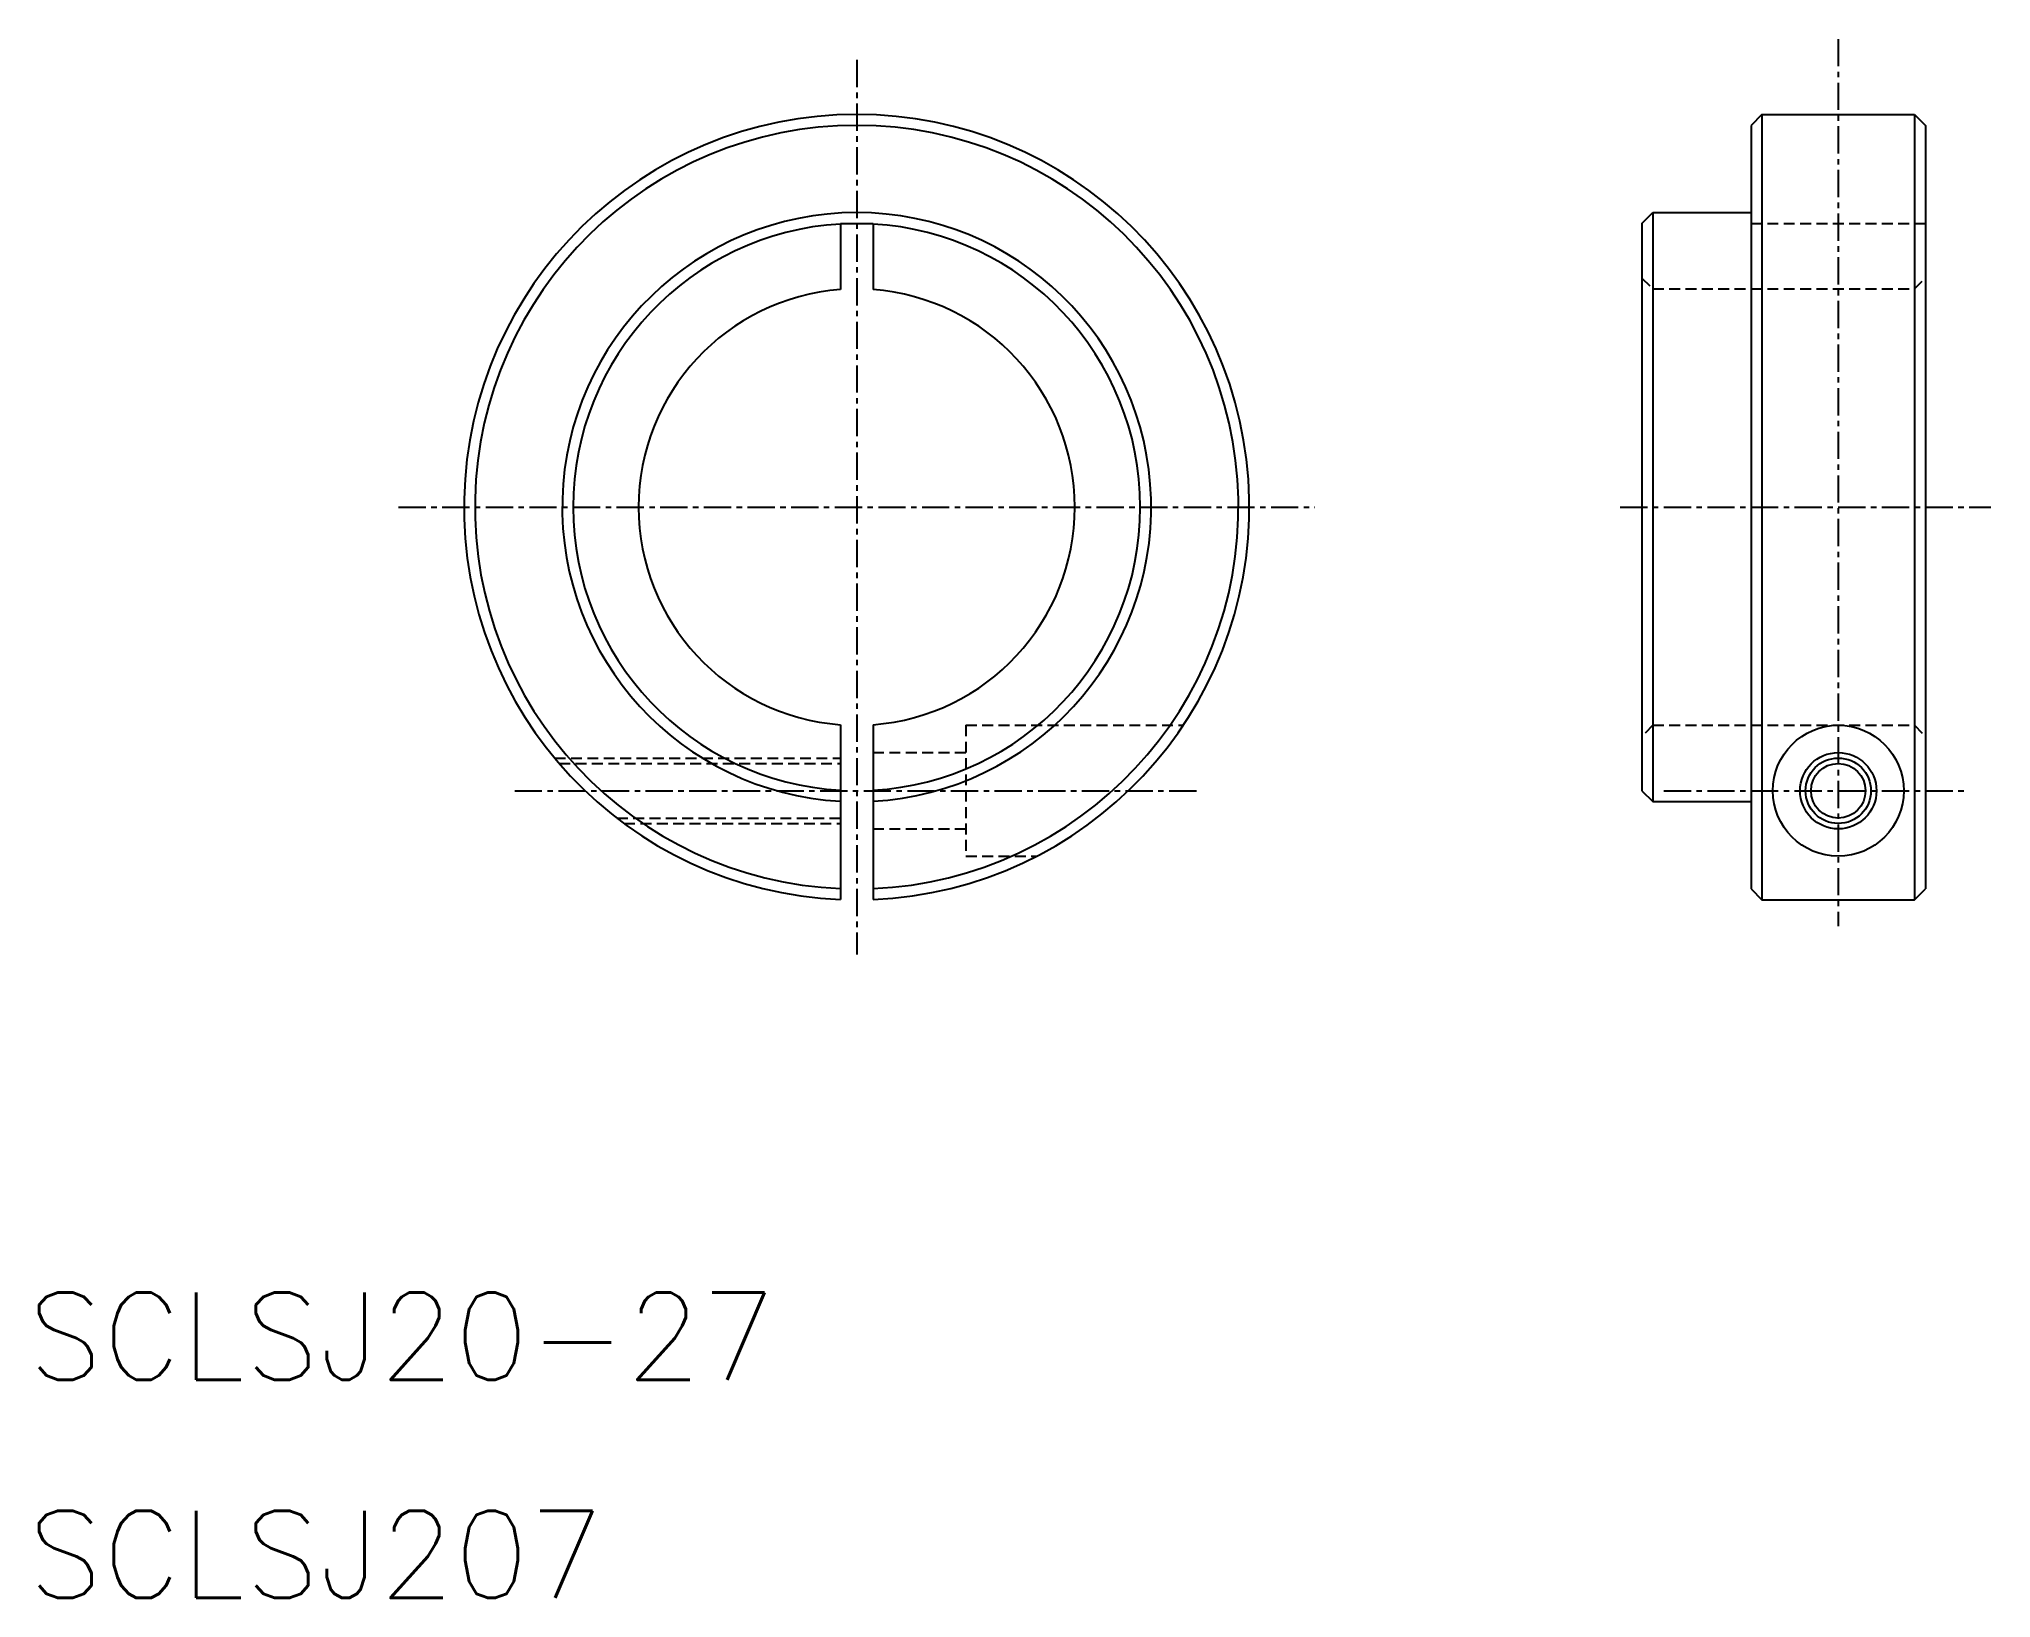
# Model space of a CAD drawing. Extents: x 10.5 to 100, y 10 to 81.5.
import ezdxf

# ---------------------------------------------------------------- set-up
doc = ezdxf.new("R2010")
doc.units = 0
doc.linetypes.add('CENTER', pattern=[2, 1.25, -0.25, 0.25, -0.25])
doc.linetypes.add('DASHED', pattern=[0.75, 0.5, -0.25])
doc.layers.get('0').update_dxf_attribs({"linetype": 'CONTINUOUS'})
doc.layers.add('CENTER', color=1, linetype='CENTER')
doc.styles.get("Standard").update_dxf_attribs({"font": 'txt.shx', "bigfont": 'bigfont.shx'})

msp = doc.modelspace()

# ---------------------------------------------------------------- linework, layer by layer
at = {"color": 7, "linetype": 'CONTINUOUS'}
for p, q in [((89.5, 78), (89, 77.5)), ((89.5, 78), (96.5, 78)), ((89.5, 78), (89.5, 42)), ((96.5, 78), (97, 77.5)), ((96.5, 78), (96.5, 42)), ((89, 77.5), (89, 42.5)), ((97, 77.5), (97, 42.5)), ((84, 73), (84.5, 73.5)), ((84.5, 73.5), (84.5, 46.5)), ((84.5, 73.5), (89, 73.5)), ((47.25, 73), (47.25, 69.972)), ((47.25, 73), (48.75, 73)), ((48.75, 73), (48.75, 69.972)), ((84, 73), (84, 47)), ((89, 60), (89, 60)), ((47.25, 50.028), (47.25, 42.016)), ((48.75, 50.028), (48.75, 42.016)), ((84, 47), (84.5, 46.5)), ((84.5, 46.5), (89, 46.5)), ((89, 42.5), (89.5, 42)), ((96.5, 42), (97, 42.5)), ((89.5, 42), (96.5, 42))]:
    msp.add_line(p, q, dxfattribs=at)
at = {"color": 3, "linetype": 'DASHED'}
for p, q in [((89, 73), (97, 73)), ((84, 70.5), (84.5, 70)), ((84.5, 70), (96.5, 70)), ((96.5, 70), (97, 70.5)), ((53, 50), (53, 44)), ((53, 50), (62.967, 50)), ((84.5, 50), (84, 49.5)), ((84.5, 50), (96.5, 50)), ((96.5, 50), (97, 49.5)), ((34.153, 48.5), (47.25, 48.5)), ((48.75, 48.75), (53, 48.75)), ((34.364, 48.25), (47.25, 48.25)), ((37.003, 45.75), (47.25, 45.75)), ((37.335, 45.5), (47.25, 45.5)), ((48.75, 45.25), (53, 45.25)), ((53, 44), (56.246, 44))]:
    msp.add_line(p, q, dxfattribs=at)
at = {"color": 7, "linetype": 'CONTINUOUS'}
for radius in [3, 1.75, 1.25]:
    msp.add_circle((93, 47), radius, dxfattribs=at)
at = {"color": 3, "linetype": 'CONTINUOUS'}
msp.add_circle((93, 47), 1.5, dxfattribs=at)
at = {"color": 7, "linetype": 'CONTINUOUS'}
for radius, start, end in [(18, 272.38802, 267.61198), (17.5, 272.45629, 267.54371), (13.5, 273.18474, 266.81526), (13, 93.30736, 266.69264), (13, 273.30736, 86.69264), (10, 94.30122, 265.69878), (10, 274.30122, 85.69878)]:
    msp.add_arc((48, 60), radius, start, end, dxfattribs=at)
at = {"layer": 'CENTER', "color": 1, "linetype": 'CENTER'}
for p, q in [((93, 81.457), (93, 40.792)), ((48, 80.5), (48, 39.5)), ((26.994, 60), (69.006, 60)), ((83, 60), (100, 60)), ((32.322, 47), (63.678, 47)), ((85, 47), (99, 47))]:
    msp.add_line(p, q, dxfattribs=at)

# ---------------------------------------------------------------- texts
at = {"color": 7, "linetype": 'CONTINUOUS'}
for s, p in [('SCLSJ20-27', (10, 20)), ('SCLSJ207', (10, 10))]:
    msp.add_text(s, height=4, dxfattribs=at).set_placement(p)

doc.saveas('drawing.dxf')
